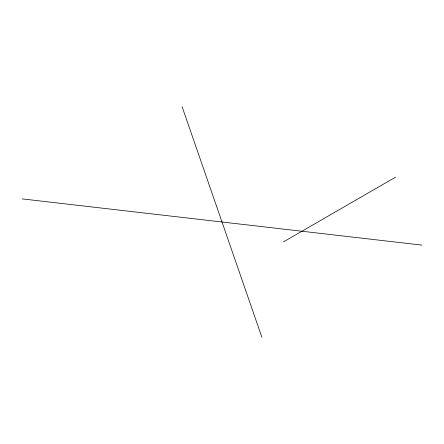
<?xml version="1.0" encoding="UTF-8"?>
<svg xmlns="http://www.w3.org/2000/svg" width="444" height="444" viewBox="0 0 444 444"><rect width="100%" height="100%" fill="white"/><g stroke="black" fill="none" stroke-linecap="round" stroke-linejoin="round"><path stroke-width="0.67" d="M283.361 241.941L395.565 177.162M22.2 198.901L421.8 245.099M182.073 106.638L261.927 337.362"/></g></svg>
